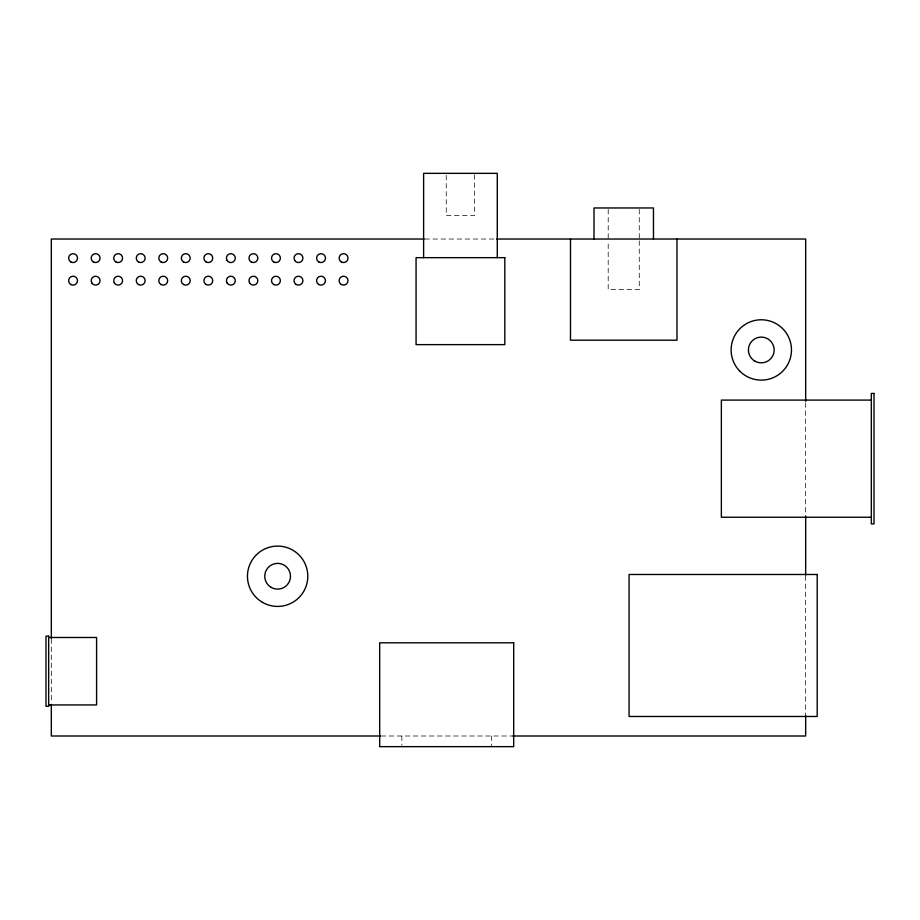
<?xml version="1.0" encoding="UTF-8"?>
<svg xmlns="http://www.w3.org/2000/svg" width="920" height="920" viewBox="0 0 920 920"><rect width="100%" height="100%" fill="white"/><g stroke="black" fill="none" stroke-linecap="round" stroke-linejoin="round"><path stroke-width="0.69" stroke-dasharray="4.6 3.45" d="M424.902 239.027L495.914 239.027M381.11 736L512.302 736M805.667 402.764L805.667 515.809M805.667 575.92L805.667 715.886M639.262 209.392L639.262 239.476M639.262 240.902L639.262 289.604L608.2 289.604L608.2 240.902M608.2 209.392L608.2 239.476M491.51 736L491.51 746.649M474.639 174.754L474.639 215.51L446.246 215.51L446.246 174.754M401.867 736L401.867 745.315M51.325 638.928L51.325 702.96"/><path stroke-width="1.38" d="M424.2 239.027L51.325 239.027L51.325 638.331M496.742 239.027L805.667 239.027L805.667 401.327M871.332 400.096L721.36 400.096L721.36 517.235L871.332 517.235M48.668 637.491L96.588 637.491L96.588 704.938L48.668 704.938M380.362 736L51.325 736L51.325 704.398M512.555 736L805.667 736L805.667 715.886M805.667 516.235L805.667 575.126M676.982 239.027L676.982 340.193L570.492 340.193L570.492 239.027M653.464 239.027L653.464 207.966L594.009 207.966L594.009 239.027M497.272 257.657L497.272 173.351L423.614 173.351L423.614 257.657M504.815 257.657L416.07 257.657L416.07 344.632L504.815 344.632L504.815 257.657M874 393.438L871.332 393.438L871.332 523.894L874 523.894L874 393.438M817.201 574.482L629.061 574.482L629.061 716.473L817.201 716.473L817.201 574.482M48.668 636.157L46 636.157L46 706.272L48.668 706.272L48.668 636.157M513.693 642.815L379.684 642.815L379.684 746.649L513.693 746.649L513.693 642.815M271.193 587.397A12.868 12.868 0 0 0 290.49 576.253A12.868 12.868 0 0 0 271.193 565.11A12.868 12.868 0 0 0 271.193 587.397M754.86 361.1A12.868 12.868 0 0 0 774.157 349.956A12.868 12.868 0 0 0 754.86 338.813A12.868 12.868 0 0 0 754.86 361.1M70.851 284.51A4.439 4.439 0 0 0 77.51 280.657A4.439 4.439 0 0 0 70.851 276.816A4.439 4.439 0 0 0 70.851 284.51M70.851 261.958A4.439 4.439 0 0 0 77.51 258.117A4.439 4.439 0 0 0 70.851 254.276A4.439 4.439 0 0 0 70.851 261.958M91.77 282.877A4.439 4.439 0 0 0 99.452 282.877A4.439 4.439 0 0 0 95.611 276.23A4.439 4.439 0 0 0 91.77 282.877M93.391 261.958A4.439 4.439 0 0 0 100.05 258.117A4.439 4.439 0 0 0 93.391 254.276A4.439 4.439 0 0 0 93.391 261.958M115.931 261.958A4.439 4.439 0 0 0 122.59 258.117A4.439 4.439 0 0 0 115.931 254.276A4.439 4.439 0 0 0 115.931 261.958M114.31 282.877A4.439 4.439 0 0 0 121.992 282.877A4.439 4.439 0 0 0 118.151 276.23A4.439 4.439 0 0 0 114.31 282.877M138.471 284.51A4.439 4.439 0 0 0 145.13 280.657A4.439 4.439 0 0 0 138.471 276.816A4.439 4.439 0 0 0 138.471 284.51M138.471 261.958A4.439 4.439 0 0 0 145.13 258.117A4.439 4.439 0 0 0 138.471 254.276A4.439 4.439 0 0 0 138.471 261.958M161.011 261.958A4.439 4.439 0 0 0 167.67 258.117A4.439 4.439 0 0 0 161.011 254.276A4.439 4.439 0 0 0 161.011 261.958M161.011 284.51A4.439 4.439 0 0 0 167.67 280.657A4.439 4.439 0 0 0 161.011 276.816A4.439 4.439 0 0 0 161.011 284.51M183.552 261.958A4.439 4.439 0 0 0 190.21 258.117A4.439 4.439 0 0 0 183.552 254.276A4.439 4.439 0 0 0 183.552 261.958M183.552 284.51A4.439 4.439 0 0 0 190.21 280.657A4.439 4.439 0 0 0 183.552 276.816A4.439 4.439 0 0 0 183.552 284.51M206.103 261.958A4.439 4.439 0 0 0 212.75 258.117A4.439 4.439 0 0 0 206.103 254.276A4.439 4.439 0 0 0 206.103 261.958M206.103 284.51A4.439 4.439 0 0 0 212.75 280.657A4.439 4.439 0 0 0 206.103 276.816A4.439 4.439 0 0 0 206.103 284.51M227.01 260.337A4.439 4.439 0 0 0 234.703 260.337A4.439 4.439 0 0 0 230.862 253.678A4.439 4.439 0 0 0 227.01 260.337M227.01 282.877A4.439 4.439 0 0 0 234.703 282.877A4.439 4.439 0 0 0 230.862 276.23A4.439 4.439 0 0 0 227.01 282.877M251.183 261.958A4.439 4.439 0 0 0 257.841 258.117A4.439 4.439 0 0 0 251.183 254.276A4.439 4.439 0 0 0 251.183 261.958M249.561 282.877A4.439 4.439 0 0 0 257.243 282.877A4.439 4.439 0 0 0 253.402 276.23A4.439 4.439 0 0 0 249.561 282.877M273.723 261.958A4.439 4.439 0 0 0 280.381 258.117A4.439 4.439 0 0 0 273.723 254.276A4.439 4.439 0 0 0 273.723 261.958M273.723 284.51A4.439 4.439 0 0 0 280.381 280.657A4.439 4.439 0 0 0 273.723 276.816A4.439 4.439 0 0 0 273.723 284.51M294.641 260.337A4.439 4.439 0 0 0 302.323 260.337A4.439 4.439 0 0 0 298.483 253.678A4.439 4.439 0 0 0 294.641 260.337M296.263 284.51A4.439 4.439 0 0 0 302.921 280.657A4.439 4.439 0 0 0 296.263 276.816A4.439 4.439 0 0 0 296.263 284.51M318.803 261.958A4.439 4.439 0 0 0 325.461 258.117A4.439 4.439 0 0 0 318.803 254.276A4.439 4.439 0 0 0 318.803 261.958M318.803 284.51A4.439 4.439 0 0 0 325.461 280.657A4.439 4.439 0 0 0 318.803 276.816A4.439 4.439 0 0 0 318.803 284.51M341.343 261.958A4.439 4.439 0 0 0 348.001 258.117A4.439 4.439 0 0 0 341.343 254.276A4.439 4.439 0 0 0 341.343 261.958M341.343 284.51A4.439 4.439 0 0 0 348.001 280.657A4.439 4.439 0 0 0 341.343 276.816A4.439 4.439 0 0 0 341.343 284.51M262.545 602.393A30.176 30.176 0 0 0 307.797 576.253A30.176 30.176 0 0 0 262.545 550.125A30.176 30.176 0 0 0 262.545 602.393M739.956 371.289A30.176 30.176 0 0 0 790.441 357.765A30.176 30.176 0 0 0 753.48 320.804A30.176 30.176 0 0 0 739.956 371.289"/></g></svg>
